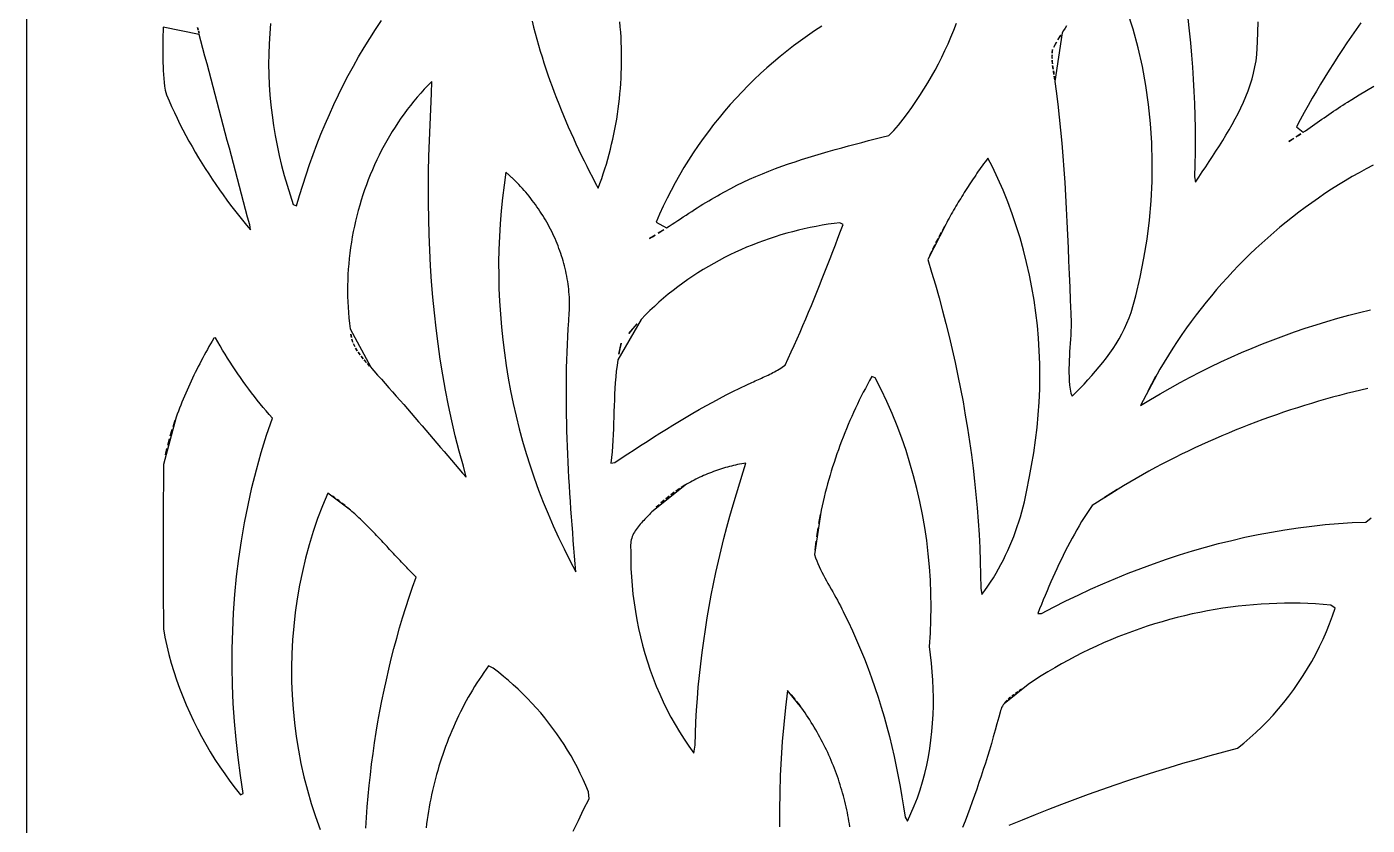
# Model space of a CAD drawing. Header units: metres. Extents: x -71 to 71, y -141 to 141.
# Drawn here: x -70.6 to -0.8, y -92.4 to -50.9 of the extents above; entities that cross this region are included whole.
import ezdxf

# ---------------------------------------------------------------- set-up
doc = ezdxf.new("R2010")
doc.units = ezdxf.units.M
doc.layers.add('HOLE', color=7, linetype='Continuous')
doc.layers.add('OUTER', color=7, linetype='Continuous')

msp = doc.modelspace()

# ---------------------------------------------------------------- linework, layer by layer
at = {"layer": 'HOLE'}
for points in [[(-16.457, -50.832), (-16.535, -50.952), (-16.611, -51.072), (-16.686, -51.193), (-17.066, -53.727), (-17.066, -53.727), (-16.997, -54.235), (-16.912, -54.911), (-16.835, -55.588), (-16.766, -56.266), (-16.703, -56.944), (-16.647, -57.623), (-16.596, -58.303), (-16.55, -58.983), (-16.508, -59.663), (-16.471, -60.344), (-16.437, -61.025), (-16.405, -61.707), (-16.376, -62.388), (-16.348, -63.07), (-16.32, -63.751), (-16.294, -64.433), (-16.267, -65.114), (-16.239, -65.795), (-16.222, -66.276), (-16.225, -66.492), (-16.232, -66.709), (-16.242, -66.925), (-16.254, -67.142), (-16.268, -67.359), (-16.282, -67.576), (-16.296, -67.793), (-16.308, -68.01), (-16.319, -68.227), (-16.327, -68.443), (-16.332, -68.66), (-16.332, -68.877), (-16.327, -69.093), (-16.315, -69.309), (-16.297, -69.525), (-16.271, -69.74), (-16.237, -69.955), (-16.17, -70.11), (-15.96, -69.902), (-15.752, -69.691), (-15.545, -69.477), (-15.341, -69.259), (-15.14, -69.038), (-14.943, -68.813), (-14.751, -68.584), (-14.563, -68.351), (-14.381, -68.114), (-14.205, -67.872), (-14.036, -67.625), (-13.875, -67.374), (-13.722, -67.117), (-13.577, -66.855), (-13.442, -66.587), (-13.317, -66.313), (-13.203, -66.034), (-13.1, -65.748), (-12.857, -64.881), (-12.623, -63.907), (-12.425, -62.924), (-12.264, -61.933), (-12.14, -60.937), (-12.053, -59.936), (-12.003, -58.932), (-11.991, -57.928), (-12.017, -56.924), (-12.082, -55.922), (-12.185, -54.925), (-12.328, -53.933), (-12.509, -52.948), (-12.731, -51.973), (-12.992, -51.008), (-13.293, -50.056)], [(-57.899, -50.707), (-57.946, -51.236), (-57.979, -51.767), (-57.997, -52.299), (-58.002, -52.831), (-57.993, -53.364), (-57.971, -53.896), (-57.936, -54.428), (-57.887, -54.959), (-57.825, -55.489), (-57.751, -56.016), (-57.664, -56.542), (-57.564, -57.065), (-57.453, -57.585), (-57.329, -58.102), (-57.193, -58.615), (-57.046, -59.124), (-56.887, -59.628), (-56.717, -60.127), (-56.549, -60.206), (-56.392, -59.665), (-56.227, -59.126), (-56.054, -58.59), (-55.873, -58.056), (-55.683, -57.526), (-55.485, -56.999), (-55.278, -56.475), (-55.063, -55.956), (-54.839, -55.44), (-54.607, -54.929), (-54.367, -54.422), (-54.117, -53.921), (-53.859, -53.424), (-53.592, -52.932), (-53.317, -52.446), (-53.032, -51.966), (-52.739, -51.491), (-52.437, -51.023), (-52.126, -50.561)], [(-44.287, -50.58), (-44.209, -50.895), (-44.127, -51.208), (-44.041, -51.521), (-43.953, -51.832), (-43.861, -52.143), (-43.766, -52.453), (-43.668, -52.762), (-43.566, -53.07), (-43.462, -53.377), (-43.355, -53.682), (-43.244, -53.987), (-43.132, -54.291), (-43.016, -54.594), (-42.897, -54.896), (-42.776, -55.196), (-42.653, -55.496), (-42.527, -55.794), (-42.398, -56.091), (-42.267, -56.387), (-42.134, -56.682), (-41.999, -56.976), (-41.861, -57.268), (-41.722, -57.56), (-41.58, -57.85), (-41.436, -58.139), (-41.291, -58.426), (-41.143, -58.712), (-40.994, -58.997), (-40.843, -59.281), (-40.751, -59.032), (-40.662, -58.782), (-40.577, -58.53), (-40.495, -58.277), (-40.417, -58.023), (-40.343, -57.767), (-40.273, -57.51), (-40.206, -57.253), (-40.143, -56.994), (-40.083, -56.734), (-40.027, -56.474), (-39.975, -56.212), (-39.926, -55.95), (-39.881, -55.687), (-39.84, -55.423), (-39.802, -55.159), (-39.768, -54.894), (-39.738, -54.629), (-39.711, -54.363), (-39.688, -54.096), (-39.668, -53.83), (-39.652, -53.563), (-39.64, -53.296), (-39.631, -53.028), (-39.626, -52.761), (-39.625, -52.493), (-39.627, -52.226), (-39.632, -51.958), (-39.642, -51.691), (-39.654, -51.424), (-39.671, -51.157), (-39.691, -50.89), (-39.714, -50.624)], [(-29.207, -50.853), (-29.58, -51.097), (-29.949, -51.349), (-30.313, -51.608), (-30.672, -51.875), (-31.026, -52.149), (-31.375, -52.431), (-31.719, -52.719), (-32.057, -53.014), (-32.389, -53.317), (-32.716, -53.626), (-33.037, -53.941), (-33.352, -54.264), (-33.661, -54.592), (-33.963, -54.927), (-34.259, -55.269), (-34.548, -55.616), (-34.831, -55.969), (-35.107, -56.328), (-35.376, -56.693), (-35.637, -57.063), (-35.892, -57.439), (-36.139, -57.821), (-36.378, -58.207), (-36.61, -58.599), (-36.834, -58.996), (-37.049, -59.397), (-37.257, -59.804), (-37.457, -60.215), (-37.648, -60.631), (-37.83, -61.051), (-37.286, -61.346), (-37.286, -61.346), (-37.141, -61.251), (-36.995, -61.156), (-36.849, -61.06), (-36.704, -60.964), (-36.558, -60.868), (-36.413, -60.773), (-36.267, -60.677), (-36.121, -60.582), (-35.975, -60.488), (-35.829, -60.394), (-35.682, -60.3), (-35.535, -60.208), (-35.387, -60.116), (-35.239, -60.025), (-35.09, -59.936), (-34.94, -59.847), (-34.79, -59.76), (-34.639, -59.675), (-34.487, -59.591), (-34.267, -59.469), (-33.944, -59.296), (-33.619, -59.129), (-33.291, -58.969), (-32.961, -58.816), (-32.629, -58.67), (-32.294, -58.529), (-31.958, -58.393), (-31.619, -58.263), (-31.279, -58.138), (-30.937, -58.017), (-30.594, -57.901), (-30.25, -57.788), (-29.904, -57.68), (-29.558, -57.574), (-29.21, -57.471), (-28.862, -57.371), (-28.513, -57.273), (-28.164, -57.178), (-27.814, -57.083), (-27.465, -56.99), (-27.115, -56.898), (-26.765, -56.807), (-26.416, -56.716), (-26.067, -56.625), (-25.718, -56.533), (-25.45, -56.285), (-25.207, -55.993), (-24.971, -55.695), (-24.741, -55.392), (-24.517, -55.084), (-24.299, -54.772), (-24.088, -54.454), (-23.882, -54.132), (-23.684, -53.806), (-23.491, -53.476), (-23.305, -53.141), (-23.126, -52.803), (-22.953, -52.461), (-22.787, -52.115), (-22.627, -51.766), (-22.474, -51.413), (-22.327, -51.058), (-22.188, -50.699)], [(-10.135, -50.457), (-10.064, -51.087), (-10.001, -51.718), (-9.945, -52.35), (-9.897, -52.982), (-9.856, -53.615), (-9.823, -54.248), (-9.797, -54.882), (-9.778, -55.517), (-9.767, -56.151), (-9.762, -56.786), (-9.766, -57.421), (-9.776, -58.056), (-9.794, -58.691), (-9.739, -58.966), (-9.566, -58.699), (-9.391, -58.432), (-9.213, -58.164), (-9.035, -57.894), (-8.856, -57.624), (-8.678, -57.351), (-8.501, -57.078), (-8.327, -56.802), (-8.156, -56.524), (-7.988, -56.244), (-7.826, -55.962), (-7.669, -55.677), (-7.518, -55.39), (-7.375, -55.1), (-7.24, -54.806), (-7.114, -54.509), (-6.997, -54.209), (-6.892, -53.906), (-6.797, -53.598), (-6.715, -53.287), (-6.646, -52.972), (-6.591, -52.652), (-6.551, -52.328), (-6.526, -51.999), (-6.517, -51.665), (-6.497, -51.163), (-6.476, -50.62)], [(-1.128, -50.674), (-1.374, -51.02), (-1.617, -51.368), (-1.857, -51.719), (-2.094, -52.071), (-2.328, -52.427), (-2.558, -52.784), (-2.786, -53.143), (-3.01, -53.505), (-3.23, -53.869), (-3.448, -54.235), (-3.662, -54.602), (-3.873, -54.972), (-4.081, -55.344), (-4.285, -55.718), (-4.485, -56.093), (-4.135, -56.371), (-4.135, -56.371), (-4.014, -56.288), (-3.892, -56.204), (-3.771, -56.12), (-3.65, -56.036), (-3.529, -55.952), (-3.408, -55.867), (-3.288, -55.782), (-3.167, -55.697), (-3.046, -55.613), (-2.925, -55.529), (-2.804, -55.445), (-2.683, -55.361), (-2.561, -55.279), (-2.439, -55.196), (-2.316, -55.115), (-2.193, -55.035), (-2.069, -54.955), (-1.945, -54.877), (-1.82, -54.8), (-1.595, -54.658), (-1.218, -54.424), (-0.838, -54.198), (-0.454, -53.979)], [(-0.496, -58.077), (-0.863, -58.273), (-1.227, -58.474), (-1.588, -58.681), (-1.946, -58.893), (-2.301, -59.111), (-2.653, -59.335), (-3.001, -59.564), (-3.346, -59.798), (-3.688, -60.038), (-4.027, -60.283), (-4.362, -60.533), (-4.693, -60.789), (-5.021, -61.05), (-5.345, -61.315), (-5.665, -61.586), (-5.982, -61.862), (-6.294, -62.142), (-6.602, -62.428), (-6.907, -62.718), (-7.207, -63.013), (-7.503, -63.313), (-7.794, -63.617), (-8.081, -63.926), (-8.364, -64.239), (-8.642, -64.557), (-8.915, -64.88), (-9.184, -65.206), (-9.448, -65.537), (-9.707, -65.872), (-9.961, -66.212), (-10.21, -66.555), (-10.454, -66.903), (-10.693, -67.255), (-10.926, -67.61), (-11.155, -67.97), (-11.378, -68.334), (-11.595, -68.701), (-12.598, -70.593), (-12.598, -70.593), (-12.09, -70.283), (-11.577, -69.98), (-11.06, -69.685), (-10.54, -69.398), (-10.016, -69.119), (-9.488, -68.847), (-8.956, -68.583), (-8.421, -68.327), (-7.883, -68.079), (-7.341, -67.839), (-6.796, -67.607), (-6.248, -67.384), (-5.697, -67.168), (-5.144, -66.961), (-4.587, -66.762), (-4.028, -66.572), (-3.466, -66.391), (-2.902, -66.218), (-2.335, -66.053), (-1.766, -65.898), (-1.196, -65.751), (-0.623, -65.614)], [(-0.762, -69.699), (-1.133, -69.786), (-1.503, -69.876), (-1.873, -69.969), (-2.241, -70.065), (-2.61, -70.164), (-2.977, -70.266), (-3.343, -70.372), (-3.709, -70.48), (-4.074, -70.592), (-4.438, -70.706), (-4.801, -70.824), (-5.163, -70.945), (-5.524, -71.069), (-5.884, -71.196), (-6.243, -71.326), (-6.601, -71.459), (-6.958, -71.596), (-7.314, -71.735), (-7.669, -71.878), (-8.023, -72.023), (-8.375, -72.172), (-8.726, -72.323), (-9.076, -72.478), (-9.425, -72.636), (-9.772, -72.797), (-10.118, -72.961), (-10.463, -73.128), (-10.806, -73.298), (-11.148, -73.472), (-11.488, -73.648), (-11.827, -73.827), (-12.165, -74.01), (-12.501, -74.195), (-12.835, -74.384), (-13.168, -74.576), (-13.499, -74.77), (-15.129, -75.789), (-15.129, -75.789), (-15.27, -75.997), (-15.407, -76.207), (-15.542, -76.419), (-15.673, -76.633), (-15.802, -76.849), (-15.928, -77.066), (-16.051, -77.285), (-16.172, -77.505), (-16.291, -77.727), (-16.407, -77.95), (-16.521, -78.175), (-16.634, -78.401), (-16.744, -78.628), (-16.852, -78.856), (-16.959, -79.085), (-17.064, -79.315), (-17.168, -79.545), (-17.27, -79.777), (-17.371, -80.009), (-17.471, -80.241), (-17.57, -80.474), (-17.668, -80.707), (-17.765, -80.941), (-17.861, -81.175), (-17.956, -81.409), (-17.763, -81.415), (-17.132, -81.086), (-16.496, -80.766), (-15.856, -80.457), (-15.211, -80.158), (-14.561, -79.869), (-13.908, -79.591), (-13.25, -79.324), (-12.588, -79.068), (-11.923, -78.824), (-11.254, -78.591), (-10.581, -78.37), (-9.905, -78.162), (-9.225, -77.965), (-8.543, -77.781), (-7.858, -77.61), (-7.17, -77.453), (-6.479, -77.308), (-5.786, -77.177), (-5.091, -77.059), (-4.394, -76.956), (-3.694, -76.867), (-2.993, -76.792), (-2.29, -76.732), (-1.585, -76.687), (-0.879, -76.656), (-0.589, -76.431)], [(-52.942, -92.592), (-52.908, -92.035), (-52.866, -91.478), (-52.819, -90.921), (-52.765, -90.366), (-52.705, -89.811), (-52.639, -89.256), (-52.566, -88.703), (-52.486, -88.151), (-52.401, -87.6), (-52.308, -87.05), (-52.21, -86.501), (-52.104, -85.954), (-51.993, -85.408), (-51.874, -84.864), (-51.749, -84.321), (-51.618, -83.78), (-51.48, -83.241), (-51.335, -82.704), (-51.184, -82.169), (-51.026, -81.635), (-50.861, -81.104), (-50.689, -80.575), (-50.511, -80.049), (-50.326, -79.524), (-50.397, -79.454), (-50.467, -79.384), (-50.537, -79.314), (-50.607, -79.243), (-50.676, -79.172), (-50.746, -79.1), (-50.815, -79.029), (-50.884, -78.957), (-50.953, -78.884), (-51.021, -78.812), (-51.09, -78.739), (-51.158, -78.667), (-51.226, -78.594), (-51.294, -78.521), (-51.362, -78.448), (-51.43, -78.374), (-51.498, -78.301), (-51.566, -78.228), (-51.634, -78.154), (-51.702, -78.081), (-51.77, -78.008), (-51.838, -77.934), (-51.906, -77.861), (-51.974, -77.788), (-52.042, -77.715), (-52.11, -77.642), (-52.178, -77.569), (-52.247, -77.496), (-52.315, -77.424), (-52.384, -77.351), (-52.453, -77.279), (-52.522, -77.207), (-52.591, -77.136), (-52.66, -77.064), (-52.73, -76.993), (-52.8, -76.922), (-52.87, -76.852), (-52.941, -76.782), (-53.011, -76.712), (-53.083, -76.643), (-53.154, -76.574), (-53.226, -76.505), (-53.298, -76.437), (-53.37, -76.369), (-53.443, -76.302), (-53.516, -76.236), (-53.59, -76.17), (-53.664, -76.104), (-53.739, -76.039), (-54.923, -75.147), (-54.923, -75.147), (-55.197, -75.809), (-55.45, -76.48), (-55.681, -77.158), (-55.891, -77.845), (-56.079, -78.537), (-56.246, -79.236), (-56.391, -79.94), (-56.515, -80.648), (-56.617, -81.36), (-56.698, -82.075), (-56.757, -82.793), (-56.795, -83.511), (-56.811, -84.231), (-56.806, -84.95), (-56.778, -85.669), (-56.73, -86.386), (-56.659, -87.102), (-56.567, -87.814), (-56.453, -88.522), (-56.318, -89.226), (-56.161, -89.925), (-55.982, -90.618), (-55.782, -91.304), (-55.559, -91.983), (-55.315, -92.654)], [(-19.437, -92.442), (-18.755, -92.155), (-18.071, -91.874), (-17.385, -91.6), (-16.696, -91.333), (-16.005, -91.073), (-15.311, -90.819), (-14.616, -90.571), (-13.918, -90.33), (-13.219, -90.094), (-12.518, -89.865), (-11.814, -89.642), (-11.109, -89.425), (-10.403, -89.214), (-9.695, -89.008), (-8.985, -88.808), (-8.274, -88.614), (-7.562, -88.425), (-7.232, -88.165), (-6.909, -87.893), (-6.594, -87.611), (-6.286, -87.319), (-5.987, -87.016), (-5.696, -86.704), (-5.414, -86.383), (-5.14, -86.052), (-4.875, -85.714), (-4.619, -85.367), (-4.372, -85.013), (-4.135, -84.651), (-3.908, -84.283), (-3.69, -83.908), (-3.483, -83.527), (-3.286, -83.141), (-3.1, -82.749), (-2.924, -82.353), (-2.76, -81.952), (-2.607, -81.547), (-2.465, -81.139), (-2.689, -80.976), (-3.091, -80.942), (-3.494, -80.915), (-3.897, -80.896), (-4.3, -80.884), (-4.704, -80.879), (-5.107, -80.881), (-5.511, -80.89), (-5.914, -80.906), (-6.317, -80.929), (-6.719, -80.959), (-7.121, -80.996), (-7.522, -81.039), (-7.923, -81.09), (-8.323, -81.147), (-8.722, -81.211), (-9.12, -81.282), (-9.517, -81.359), (-9.913, -81.443), (-10.307, -81.533), (-10.7, -81.63), (-11.092, -81.734), (-11.482, -81.844), (-11.87, -81.96), (-12.257, -82.083), (-12.641, -82.212), (-13.024, -82.347), (-13.405, -82.489), (-13.783, -82.637), (-14.159, -82.791), (-14.533, -82.952), (-14.905, -83.118), (-15.273, -83.291), (-15.639, -83.469), (-16.003, -83.654), (-16.363, -83.845), (-16.721, -84.041), (-17.075, -84.244), (-17.427, -84.452), (-17.775, -84.666), (-18.119, -84.886), (-18.461, -85.112), (-19.712, -86.113), (-19.712, -86.113), (-19.757, -86.178), (-19.799, -86.246), (-19.836, -86.317), (-19.869, -86.392), (-19.897, -86.47), (-19.919, -86.553), (-19.986, -86.811), (-20.08, -87.154), (-20.176, -87.498), (-20.273, -87.841), (-20.373, -88.183), (-20.475, -88.524), (-20.579, -88.865), (-20.685, -89.205), (-20.793, -89.544), (-20.904, -89.882), (-21.016, -90.22), (-21.131, -90.557), (-21.248, -90.893), (-21.367, -91.228), (-21.489, -91.562), (-21.613, -91.896), (-21.739, -92.228), (-21.867, -92.56)], [(-42.143, -92.754), (-41.877, -92.186), (-41.6, -91.623), (-41.312, -91.065), (-41.353, -90.694), (-41.486, -90.372), (-41.626, -90.055), (-41.774, -89.741), (-41.928, -89.432), (-42.09, -89.128), (-42.258, -88.827), (-42.434, -88.531), (-42.616, -88.24), (-42.804, -87.954), (-42.999, -87.672), (-43.2, -87.395), (-43.406, -87.123), (-43.619, -86.855), (-43.838, -86.593), (-44.062, -86.336), (-44.292, -86.085), (-44.527, -85.838), (-44.767, -85.597), (-45.013, -85.361), (-45.263, -85.131), (-45.518, -84.907), (-45.778, -84.688), (-46.042, -84.475), (-46.311, -84.268), (-46.555, -84.141), (-46.681, -84.317), (-46.804, -84.493), (-46.926, -84.672), (-47.045, -84.852), (-47.162, -85.034), (-47.277, -85.218), (-47.389, -85.403), (-47.499, -85.589), (-47.606, -85.777), (-47.712, -85.966), (-47.815, -86.157), (-47.915, -86.349), (-48.013, -86.542), (-48.109, -86.737), (-48.203, -86.933), (-48.294, -87.13), (-48.383, -87.329), (-48.469, -87.528), (-48.553, -87.729), (-48.634, -87.93), (-48.714, -88.133), (-48.79, -88.337), (-48.864, -88.542), (-48.936, -88.748), (-49.006, -88.955), (-49.073, -89.162), (-49.137, -89.371), (-49.199, -89.58), (-49.259, -89.79), (-49.316, -90.001), (-49.37, -90.213), (-49.422, -90.425), (-49.472, -90.638), (-49.519, -90.851), (-49.563, -91.066), (-49.605, -91.28), (-49.645, -91.496), (-49.682, -91.712), (-49.716, -91.928), (-49.748, -92.145), (-49.777, -92.362), (-49.804, -92.579)], [(-27.737, -92.52), (-27.76, -92.371), (-27.785, -92.222), (-27.811, -92.074), (-27.839, -91.926), (-27.869, -91.779), (-27.9, -91.631), (-27.932, -91.485), (-27.966, -91.338), (-28.001, -91.192), (-28.038, -91.047), (-28.077, -90.902), (-28.117, -90.757), (-28.159, -90.613), (-28.202, -90.469), (-28.246, -90.326), (-28.292, -90.183), (-28.339, -90.041), (-28.388, -89.9), (-28.439, -89.759), (-28.491, -89.619), (-28.544, -89.479), (-28.599, -89.34), (-28.655, -89.201), (-28.713, -89.063), (-28.772, -88.926), (-28.832, -88.79), (-28.894, -88.654), (-28.958, -88.519), (-29.022, -88.385), (-29.089, -88.251), (-29.156, -88.118), (-29.225, -87.986), (-29.296, -87.855), (-29.367, -87.725), (-29.441, -87.595), (-29.515, -87.466), (-29.591, -87.338), (-29.668, -87.211), (-29.747, -87.085), (-29.827, -86.96), (-29.908, -86.836), (-29.991, -86.713), (-30.075, -86.59), (-30.161, -86.469), (-30.247, -86.348), (-30.989, -85.423), (-30.989, -85.423), (-31.093, -86.305), (-31.183, -87.19), (-31.257, -88.077), (-31.316, -88.966), (-31.361, -89.856), (-31.39, -90.746), (-31.405, -91.638), (-31.404, -92.529)]]:
    msp.add_lwpolyline(points, dxfattribs=at)
for points in [[(-63.497, -50.896), (-63.502, -51.103), (-63.507, -51.309), (-63.511, -51.515), (-63.515, -51.722), (-63.517, -51.928), (-63.518, -52.134), (-63.517, -52.34), (-63.515, -52.545), (-63.51, -52.751), (-63.502, -52.956), (-63.492, -53.161), (-63.479, -53.365), (-63.463, -53.57), (-63.443, -53.773), (-63.419, -53.977), (-63.392, -54.179), (-63.321, -54.424), (-63.188, -54.731), (-63.052, -55.037), (-62.911, -55.34), (-62.767, -55.641), (-62.619, -55.941), (-62.467, -56.238), (-62.311, -56.533), (-62.152, -56.826), (-61.989, -57.117), (-61.823, -57.406), (-61.653, -57.693), (-61.48, -57.977), (-61.304, -58.259), (-61.124, -58.539), (-60.941, -58.816), (-60.755, -59.092), (-60.566, -59.364), (-60.373, -59.635), (-60.178, -59.903), (-59.98, -60.168), (-59.779, -60.431), (-59.575, -60.691), (-59.368, -60.949), (-59.158, -61.204), (-58.946, -61.457), (-58.989, -61.188), (-59.095, -60.789), (-59.201, -60.39), (-59.306, -59.991), (-59.412, -59.592), (-59.518, -59.193), (-59.624, -58.794), (-59.73, -58.395), (-59.836, -57.995), (-59.942, -57.596), (-60.047, -57.197), (-60.153, -56.798), (-60.259, -56.399), (-60.365, -56), (-60.47, -55.601), (-60.576, -55.201), (-60.682, -54.802), (-60.787, -54.403), (-60.893, -54.004), (-60.999, -53.605), (-61.104, -53.206), (-61.21, -52.807), (-61.316, -52.408), (-61.421, -52.009), (-61.527, -51.61), (-61.613, -51.278), (-63.497, -50.896)], [(-61.669, -51.037), (-61.688, -50.98), (-61.707, -50.924), (-61.669, -51.037)], [(-61.625, -51.216), (-61.638, -51.155), (-61.653, -51.096), (-61.625, -51.216)], [(-16.761, -51.315), (-16.834, -51.438), (-16.906, -51.562), (-16.761, -51.315)], [(-17.213, -52.339), (-17.215, -52.431), (-17.213, -52.524), (-17.213, -52.339)], [(-17.183, -52.063), (-17.198, -52.155), (-17.207, -52.247), (-17.183, -52.063)], [(-16.977, -51.686), (-17.047, -51.811), (-17.116, -51.936), (-16.977, -51.686)], [(-17.209, -52.616), (-17.202, -52.708), (-17.192, -52.801), (-17.209, -52.616)], [(-17.181, -52.893), (-17.169, -52.986), (-17.156, -53.079), (-17.181, -52.893)], [(-52.689, -68.604), (-52.634, -68.667), (-52.523, -68.792), (-52.327, -69.01), (-52.131, -69.229), (-51.936, -69.448), (-51.742, -69.667), (-51.547, -69.887), (-51.354, -70.107), (-51.16, -70.328), (-50.967, -70.548), (-50.774, -70.77), (-50.582, -70.991), (-50.39, -71.213), (-50.198, -71.435), (-50.006, -71.657), (-49.815, -71.88), (-49.624, -72.102), (-49.433, -72.325), (-49.241, -72.548), (-49.05, -72.77), (-48.86, -72.993), (-48.669, -73.216), (-48.478, -73.439), (-48.287, -73.662), (-48.096, -73.885), (-47.904, -74.108), (-47.713, -74.33), (-47.861, -73.75), (-48.08, -72.964), (-48.282, -72.175), (-48.469, -71.383), (-48.64, -70.588), (-48.797, -69.79), (-48.939, -68.989), (-49.068, -68.185), (-49.183, -67.379), (-49.284, -66.571), (-49.373, -65.761), (-49.45, -64.95), (-49.515, -64.137), (-49.568, -63.323), (-49.61, -62.508), (-49.642, -61.692), (-49.663, -60.875), (-49.675, -60.058), (-49.677, -59.241), (-49.67, -58.424), (-49.654, -57.608), (-49.631, -56.791), (-49.599, -55.976), (-49.561, -55.161), (-49.515, -54.348), (-49.513, -53.737), (-49.707, -53.933), (-49.897, -54.134), (-50.083, -54.339), (-50.265, -54.547), (-50.443, -54.759), (-50.617, -54.975), (-50.786, -55.194), (-50.952, -55.416), (-51.113, -55.642), (-51.27, -55.872), (-51.422, -56.104), (-51.571, -56.339), (-51.715, -56.578), (-51.854, -56.819), (-51.99, -57.063), (-52.121, -57.31), (-52.247, -57.559), (-52.369, -57.811), (-52.487, -58.065), (-52.6, -58.321), (-52.708, -58.58), (-52.812, -58.84), (-52.911, -59.103), (-53.006, -59.368), (-53.096, -59.634), (-53.181, -59.902), (-53.262, -60.172), (-53.338, -60.443), (-53.409, -60.716), (-53.475, -60.99), (-53.537, -61.265), (-53.594, -61.541), (-53.646, -61.818), (-53.693, -62.097), (-53.735, -62.376), (-53.772, -62.656), (-53.804, -62.936), (-53.831, -63.217), (-53.853, -63.499), (-53.87, -63.781), (-53.882, -64.063), (-53.889, -64.345), (-53.891, -64.627), (-53.888, -64.91), (-53.879, -65.192), (-53.865, -65.474), (-53.846, -65.756), (-53.822, -66.037), (-53.792, -66.318), (-53.758, -66.598), (-52.689, -68.604)], [(-17.141, -53.171), (-17.127, -53.264), (-17.113, -53.357), (-17.141, -53.171)], [(-17.099, -53.449), (-17.087, -53.542), (-17.075, -53.634), (-17.099, -53.449)], [(-4.503, -56.615), (-4.38, -56.534), (-4.258, -56.453), (-4.503, -56.615)], [(-4.877, -56.85), (-4.752, -56.773), (-4.627, -56.694), (-4.877, -56.85)], [(-23.684, -62.989), (-23.481, -63.652), (-23.285, -64.318), (-23.096, -64.986), (-22.914, -65.656), (-22.739, -66.329), (-22.572, -67.003), (-22.412, -67.68), (-22.259, -68.359), (-22.114, -69.039), (-21.977, -69.721), (-21.848, -70.405), (-21.727, -71.09), (-21.614, -71.777), (-21.509, -72.465), (-21.412, -73.154), (-21.324, -73.845), (-21.244, -74.536), (-21.173, -75.229), (-21.111, -75.923), (-21.058, -76.617), (-21.013, -77.312), (-20.978, -78.008), (-20.952, -78.704), (-20.935, -79.401), (-20.928, -80.099), (-20.864, -80.432), (-20.707, -80.218), (-20.555, -79.999), (-20.409, -79.778), (-20.267, -79.553), (-20.13, -79.325), (-19.998, -79.094), (-19.87, -78.86), (-19.748, -78.623), (-19.63, -78.384), (-19.518, -78.142), (-19.41, -77.897), (-19.306, -77.65), (-19.208, -77.401), (-19.114, -77.15), (-19.025, -76.897), (-18.941, -76.643), (-18.862, -76.386), (-18.787, -76.128), (-18.717, -75.868), (-18.651, -75.607), (-18.59, -75.345), (-18.534, -75.082), (-18.482, -74.818), (-18.436, -74.552), (-18.393, -74.286), (-18.281, -73.712), (-18.166, -73.057), (-18.068, -72.399), (-17.989, -71.739), (-17.927, -71.077), (-17.882, -70.413), (-17.854, -69.748), (-17.845, -69.082), (-17.852, -68.417), (-17.877, -67.752), (-17.919, -67.088), (-17.978, -66.426), (-18.055, -65.765), (-18.149, -65.107), (-18.26, -64.452), (-18.388, -63.801), (-18.534, -63.153), (-18.696, -62.51), (-18.875, -61.872), (-19.072, -61.239), (-19.285, -60.613), (-19.516, -59.993), (-19.763, -59.38), (-20.027, -58.774), (-20.308, -58.177), (-20.559, -57.724), (-20.631, -57.82), (-20.702, -57.916), (-20.773, -58.013), (-20.844, -58.11), (-20.913, -58.207), (-20.983, -58.305), (-21.052, -58.403), (-21.12, -58.501), (-21.188, -58.6), (-21.255, -58.699), (-21.322, -58.799), (-21.389, -58.898), (-21.455, -58.998), (-21.521, -59.099), (-21.586, -59.199), (-21.651, -59.3), (-21.715, -59.402), (-21.779, -59.503), (-21.843, -59.605), (-21.906, -59.707), (-21.969, -59.81), (-22.031, -59.913), (-22.093, -60.016), (-22.154, -60.119), (-22.216, -60.223), (-22.276, -60.326), (-22.337, -60.43), (-22.397, -60.535), (-22.456, -60.639), (-22.516, -60.744), (-22.574, -60.849), (-22.633, -60.954), (-22.691, -61.06), (-22.749, -61.165), (-23.684, -62.989)], [(-45.65, -58.453), (-45.746, -59.12), (-45.827, -59.789), (-45.895, -60.459), (-45.948, -61.131), (-45.988, -61.803), (-46.014, -62.476), (-46.026, -63.149), (-46.024, -63.822), (-46.009, -64.495), (-45.98, -65.168), (-45.938, -65.839), (-45.882, -66.51), (-45.812, -67.179), (-45.729, -67.847), (-45.633, -68.512), (-45.524, -69.175), (-45.401, -69.836), (-45.265, -70.493), (-45.116, -71.148), (-44.953, -71.799), (-44.778, -72.447), (-44.59, -73.09), (-44.388, -73.729), (-44.174, -74.364), (-43.947, -74.994), (-43.707, -75.618), (-43.454, -76.237), (-43.188, -76.85), (-42.91, -77.458), (-42.619, -78.059), (-42.316, -78.653), (-42, -79.241), (-42.035, -78.834), (-42.07, -78.427), (-42.104, -78.02), (-42.138, -77.613), (-42.17, -77.206), (-42.201, -76.799), (-42.232, -76.391), (-42.261, -75.984), (-42.289, -75.576), (-42.316, -75.168), (-42.341, -74.76), (-42.365, -74.353), (-42.387, -73.945), (-42.408, -73.537), (-42.426, -73.129), (-42.443, -72.721), (-42.458, -72.313), (-42.471, -71.905), (-42.481, -71.496), (-42.49, -71.088), (-42.496, -70.68), (-42.499, -70.272), (-42.5, -69.864), (-42.499, -69.456), (-42.494, -69.048), (-42.487, -68.639), (-42.477, -68.231), (-42.464, -67.823), (-42.448, -67.415), (-42.428, -67.007), (-42.406, -66.6), (-42.379, -66.192), (-42.366, -66.053), (-42.354, -65.915), (-42.346, -65.777), (-42.339, -65.639), (-42.336, -65.501), (-42.334, -65.363), (-42.336, -65.225), (-42.339, -65.088), (-42.345, -64.95), (-42.354, -64.813), (-42.365, -64.676), (-42.378, -64.54), (-42.393, -64.403), (-42.411, -64.268), (-42.431, -64.132), (-42.453, -63.997), (-42.478, -63.862), (-42.504, -63.728), (-42.533, -63.594), (-42.564, -63.461), (-42.597, -63.328), (-42.632, -63.196), (-42.669, -63.064), (-42.708, -62.933), (-42.749, -62.802), (-42.792, -62.672), (-42.837, -62.543), (-42.884, -62.414), (-42.933, -62.286), (-42.984, -62.159), (-43.037, -62.033), (-43.091, -61.907), (-43.147, -61.783), (-43.205, -61.659), (-43.265, -61.536), (-43.327, -61.413), (-43.39, -61.292), (-43.455, -61.172), (-43.521, -61.052), (-43.59, -60.934), (-43.659, -60.817), (-43.731, -60.7), (-43.804, -60.585), (-43.878, -60.471), (-43.954, -60.358), (-44.032, -60.246), (-44.11, -60.135), (-44.191, -60.025), (-44.273, -59.917), (-44.356, -59.81), (-44.44, -59.704), (-44.526, -59.599), (-44.613, -59.496), (-44.701, -59.394), (-44.791, -59.294), (-44.882, -59.194), (-44.974, -59.097), (-45.067, -59), (-45.162, -58.905), (-45.257, -58.812), (-45.65, -58.453)], [(-45.354, -58.72), (-45.452, -58.63), (-45.551, -58.541), (-45.354, -58.72)], [(-39.82, -68.22), (-39.863, -68.514), (-39.899, -68.81), (-39.928, -69.107), (-39.953, -69.404), (-39.972, -69.703), (-39.988, -70.002), (-40, -70.302), (-40.011, -70.603), (-40.02, -70.903), (-40.029, -71.204), (-40.038, -71.505), (-40.049, -71.806), (-40.061, -72.106), (-40.076, -72.406), (-40.095, -72.705), (-40.118, -73.004), (-40.146, -73.302), (-40.181, -73.599), (-39.972, -73.551), (-39.639, -73.332), (-39.305, -73.113), (-38.971, -72.894), (-38.636, -72.677), (-38.301, -72.46), (-37.965, -72.245), (-37.627, -72.031), (-37.289, -71.82), (-36.95, -71.61), (-36.609, -71.403), (-36.267, -71.199), (-35.923, -70.997), (-35.578, -70.799), (-35.231, -70.604), (-34.882, -70.412), (-34.532, -70.225), (-34.179, -70.042), (-33.824, -69.863), (-33.467, -69.689), (-33.107, -69.52), (-32.839, -69.397), (-32.755, -69.356), (-32.671, -69.316), (-32.587, -69.277), (-32.503, -69.238), (-32.418, -69.199), (-32.333, -69.161), (-32.248, -69.123), (-32.163, -69.084), (-32.078, -69.045), (-31.994, -69.005), (-31.91, -68.965), (-31.826, -68.924), (-31.743, -68.881), (-31.661, -68.838), (-31.58, -68.793), (-31.499, -68.747), (-31.419, -68.698), (-31.341, -68.648), (-31.264, -68.596), (-31.188, -68.542), (-31.113, -68.485), (-30.953, -68.144), (-30.795, -67.803), (-30.639, -67.461), (-30.485, -67.117), (-30.333, -66.773), (-30.183, -66.427), (-30.034, -66.081), (-29.887, -65.734), (-29.742, -65.386), (-29.598, -65.038), (-29.456, -64.688), (-29.315, -64.338), (-29.175, -63.988), (-29.036, -63.637), (-28.899, -63.286), (-28.762, -62.934), (-28.627, -62.582), (-28.492, -62.23), (-28.358, -61.877), (-28.225, -61.524), (-28.092, -61.172), (-28.255, -61.077), (-28.565, -61.117), (-28.875, -61.162), (-29.185, -61.212), (-29.494, -61.268), (-29.802, -61.329), (-30.11, -61.396), (-30.416, -61.468), (-30.722, -61.546), (-31.027, -61.629), (-31.33, -61.717), (-31.632, -61.81), (-31.933, -61.909), (-32.231, -62.014), (-32.529, -62.123), (-32.824, -62.239), (-33.117, -62.359), (-33.408, -62.485), (-33.697, -62.616), (-33.984, -62.752), (-34.268, -62.894), (-34.55, -63.041), (-34.828, -63.193), (-35.104, -63.351), (-35.377, -63.514), (-35.647, -63.682), (-35.914, -63.856), (-36.177, -64.035), (-36.437, -64.219), (-36.693, -64.408), (-36.946, -64.603), (-37.195, -64.803), (-37.439, -65.008), (-37.68, -65.218), (-37.916, -65.434), (-38.149, -65.654), (-38.376, -65.88), (-38.599, -66.112), (-39.82, -68.22)], [(-22.807, -61.271), (-22.864, -61.377), (-22.921, -61.483), (-22.807, -61.271)], [(-38.169, -61.905), (-38.021, -61.814), (-37.873, -61.722), (-38.169, -61.905)], [(-37.726, -61.629), (-37.579, -61.536), (-37.433, -61.441), (-37.726, -61.629)], [(-23.145, -61.91), (-23.2, -62.017), (-23.255, -62.125), (-23.145, -61.91)], [(-22.977, -61.59), (-23.033, -61.696), (-23.089, -61.803), (-22.977, -61.59)], [(-23.472, -62.555), (-23.525, -62.664), (-23.579, -62.772), (-23.472, -62.555)], [(-23.31, -62.232), (-23.364, -62.34), (-23.418, -62.448), (-23.31, -62.232)], [(-53.717, -66.877), (-53.706, -66.965), (-53.691, -67.051), (-53.717, -66.877)], [(-38.818, -66.348), (-39.031, -66.59), (-39.24, -66.837), (-38.818, -66.348)], [(-63.471, -73.658), (-63.476, -74.065), (-63.481, -74.473), (-63.485, -74.88), (-63.489, -75.287), (-63.493, -75.695), (-63.495, -76.102), (-63.498, -76.51), (-63.499, -76.917), (-63.501, -77.325), (-63.501, -77.732), (-63.501, -78.14), (-63.501, -78.547), (-63.5, -78.955), (-63.498, -79.362), (-63.496, -79.769), (-63.494, -80.177), (-63.491, -80.584), (-63.487, -80.992), (-63.483, -81.399), (-63.478, -81.806), (-63.472, -82.214), (-63.41, -82.652), (-63.311, -83.104), (-63.199, -83.552), (-63.076, -83.997), (-62.942, -84.439), (-62.797, -84.877), (-62.642, -85.311), (-62.475, -85.742), (-62.299, -86.167), (-62.113, -86.589), (-61.917, -87.005), (-61.711, -87.416), (-61.496, -87.823), (-61.272, -88.224), (-61.039, -88.619), (-60.797, -89.009), (-60.547, -89.392), (-60.289, -89.769), (-60.023, -90.14), (-59.749, -90.504), (-59.467, -90.862), (-59.328, -90.786), (-59.472, -89.854), (-59.596, -88.918), (-59.699, -87.979), (-59.782, -87.038), (-59.843, -86.095), (-59.883, -85.151), (-59.902, -84.207), (-59.899, -83.262), (-59.875, -82.318), (-59.828, -81.375), (-59.759, -80.434), (-59.668, -79.495), (-59.554, -78.559), (-59.418, -77.627), (-59.258, -76.698), (-59.075, -75.774), (-58.869, -74.855), (-58.64, -73.942), (-58.386, -73.035), (-58.109, -72.135), (-57.807, -71.243), (-57.968, -71.06), (-58.127, -70.875), (-58.283, -70.689), (-58.438, -70.501), (-58.591, -70.311), (-58.742, -70.12), (-58.891, -69.928), (-59.039, -69.733), (-59.184, -69.538), (-59.327, -69.34), (-59.468, -69.141), (-59.607, -68.941), (-59.744, -68.739), (-59.879, -68.535), (-60.012, -68.33), (-60.143, -68.123), (-60.271, -67.915), (-60.398, -67.705), (-60.522, -67.494), (-60.644, -67.281), (-60.765, -67.067), (-60.86, -67.092), (-60.945, -67.237), (-61.028, -67.382), (-61.111, -67.528), (-61.193, -67.675), (-61.274, -67.822), (-61.355, -67.97), (-61.435, -68.119), (-61.514, -68.268), (-61.592, -68.417), (-61.67, -68.567), (-61.746, -68.718), (-61.821, -68.869), (-61.896, -69.021), (-61.969, -69.173), (-62.042, -69.326), (-62.113, -69.479), (-62.183, -69.633), (-62.252, -69.788), (-62.32, -69.943), (-62.386, -70.099), (-62.452, -70.255), (-62.516, -70.411), (-62.578, -70.569), (-62.64, -70.726), (-62.7, -70.885), (-62.758, -71.044), (-62.815, -71.203), (-63.471, -73.658)], [(-53.671, -67.135), (-53.647, -67.218), (-53.62, -67.298), (-53.671, -67.135)], [(-53.589, -67.377), (-53.555, -67.454), (-53.518, -67.529), (-53.589, -67.377)], [(-53.478, -67.604), (-53.435, -67.676), (-53.39, -67.748), (-53.478, -67.604)], [(-39.642, -67.346), (-39.71, -67.636), (-39.77, -67.927), (-39.642, -67.346)], [(-53.343, -67.818), (-53.293, -67.888), (-53.242, -67.956), (-53.343, -67.818)], [(-53.19, -68.024), (-53.136, -68.09), (-53.082, -68.156), (-53.19, -68.024)], [(-53.026, -68.221), (-52.97, -68.286), (-52.914, -68.35), (-53.026, -68.221)], [(-52.857, -68.414), (-52.801, -68.478), (-52.745, -68.541), (-52.857, -68.414)], [(-29.577, -78.354), (-29.522, -78.512), (-29.463, -78.668), (-29.4, -78.821), (-29.333, -78.973), (-29.263, -79.124), (-29.19, -79.272), (-29.115, -79.42), (-29.038, -79.567), (-28.958, -79.712), (-28.878, -79.857), (-28.796, -80.002), (-28.714, -80.147), (-28.632, -80.291), (-28.55, -80.436), (-28.469, -80.58), (-28.388, -80.726), (-28.309, -80.872), (-28.232, -81.019), (-28.157, -81.167), (-28.084, -81.317), (-28.014, -81.468), (-27.835, -81.835), (-27.607, -82.315), (-27.389, -82.798), (-27.18, -83.286), (-26.98, -83.777), (-26.789, -84.272), (-26.606, -84.77), (-26.432, -85.272), (-26.267, -85.777), (-26.109, -86.284), (-25.959, -86.795), (-25.817, -87.308), (-25.683, -87.823), (-25.556, -88.34), (-25.437, -88.86), (-25.324, -89.381), (-25.218, -89.904), (-25.119, -90.428), (-25.027, -90.954), (-24.941, -91.481), (-24.861, -92.009), (-24.745, -92.229), (-24.557, -91.828), (-24.384, -91.422), (-24.226, -91.009), (-24.083, -90.592), (-23.955, -90.17), (-23.84, -89.743), (-23.74, -89.313), (-23.653, -88.879), (-23.578, -88.442), (-23.517, -88.003), (-23.468, -87.561), (-23.431, -87.118), (-23.406, -86.674), (-23.393, -86.229), (-23.39, -85.784), (-23.399, -85.338), (-23.417, -84.894), (-23.446, -84.45), (-23.485, -84.008), (-23.533, -83.568), (-23.59, -83.13), (-23.544, -82.441), (-23.516, -81.752), (-23.507, -81.062), (-23.516, -80.372), (-23.544, -79.683), (-23.59, -78.994), (-23.655, -78.307), (-23.737, -77.623), (-23.838, -76.941), (-23.957, -76.262), (-24.093, -75.586), (-24.247, -74.915), (-24.419, -74.249), (-24.609, -73.588), (-24.815, -72.933), (-25.039, -72.284), (-25.281, -71.642), (-25.539, -71.008), (-25.815, -70.382), (-26.107, -69.764), (-26.417, -69.155), (-26.599, -69.088), (-26.712, -69.29), (-26.822, -69.494), (-26.931, -69.699), (-27.038, -69.905), (-27.143, -70.112), (-27.247, -70.32), (-27.348, -70.529), (-27.448, -70.739), (-27.546, -70.95), (-27.642, -71.162), (-27.736, -71.375), (-27.828, -71.589), (-27.918, -71.804), (-28.006, -72.02), (-28.092, -72.237), (-28.176, -72.455), (-28.258, -72.673), (-28.338, -72.892), (-28.415, -73.112), (-28.491, -73.333), (-28.564, -73.555), (-28.636, -73.778), (-28.705, -74.001), (-28.772, -74.225), (-28.837, -74.449), (-28.899, -74.674), (-28.959, -74.9), (-29.017, -75.127), (-29.073, -75.354), (-29.126, -75.582), (-29.177, -75.81), (-29.226, -76.039), (-29.577, -78.354)], [(-11.807, -69.072), (-12.013, -69.447), (-12.214, -69.825), (-11.807, -69.072)], [(-63.028, -71.846), (-63.077, -72.008), (-63.124, -72.171), (-63.028, -71.846)], [(-62.871, -71.363), (-62.925, -71.523), (-62.977, -71.684), (-62.871, -71.363)], [(-63.17, -72.334), (-63.214, -72.498), (-63.256, -72.662), (-63.17, -72.334)], [(-63.297, -72.826), (-63.335, -72.992), (-63.372, -73.158), (-63.297, -72.826)], [(-38.057, -76.132), (-38.112, -76.195), (-38.17, -76.257), (-38.229, -76.32), (-38.289, -76.382), (-38.349, -76.445), (-38.41, -76.508), (-38.471, -76.571), (-38.532, -76.635), (-38.592, -76.7), (-38.65, -76.765), (-38.708, -76.832), (-38.763, -76.899), (-38.816, -76.968), (-38.867, -77.038), (-38.915, -77.11), (-38.96, -77.183), (-39.001, -77.258), (-39.037, -77.334), (-39.07, -77.413), (-39.098, -77.494), (-39.121, -77.577), (-39.138, -77.663), (-39.149, -77.751), (-39.155, -77.841), (-39.154, -77.935), (-39.152, -78.171), (-39.15, -78.619), (-39.137, -79.068), (-39.113, -79.517), (-39.078, -79.966), (-39.033, -80.414), (-38.976, -80.861), (-38.908, -81.307), (-38.83, -81.751), (-38.741, -82.193), (-38.641, -82.633), (-38.531, -83.07), (-38.409, -83.504), (-38.277, -83.934), (-38.134, -84.36), (-37.981, -84.782), (-37.817, -85.199), (-37.642, -85.611), (-37.457, -86.018), (-37.261, -86.419), (-37.054, -86.814), (-36.837, -87.202), (-36.609, -87.583), (-36.371, -87.957), (-36.123, -88.323), (-35.864, -88.681), (-35.802, -88.267), (-35.783, -87.661), (-35.756, -87.055), (-35.721, -86.451), (-35.679, -85.847), (-35.629, -85.244), (-35.571, -84.642), (-35.505, -84.041), (-35.432, -83.44), (-35.351, -82.842), (-35.263, -82.244), (-35.168, -81.647), (-35.065, -81.052), (-34.955, -80.458), (-34.838, -79.866), (-34.714, -79.275), (-34.582, -78.686), (-34.444, -78.099), (-34.299, -77.513), (-34.147, -76.929), (-33.988, -76.347), (-33.822, -75.768), (-33.65, -75.19), (-33.471, -74.614), (-33.286, -74.04), (-33.155, -73.586), (-33.262, -73.605), (-33.37, -73.625), (-33.477, -73.645), (-33.584, -73.668), (-33.691, -73.691), (-33.797, -73.716), (-33.903, -73.742), (-34.009, -73.769), (-34.115, -73.797), (-34.22, -73.827), (-34.326, -73.858), (-34.43, -73.89), (-34.535, -73.923), (-34.639, -73.958), (-34.742, -73.994), (-34.846, -74.031), (-34.948, -74.07), (-35.051, -74.109), (-35.152, -74.15), (-35.254, -74.193), (-35.355, -74.236), (-35.455, -74.281), (-35.555, -74.327), (-35.654, -74.374), (-35.753, -74.423), (-35.851, -74.473), (-35.948, -74.524), (-36.045, -74.576), (-36.141, -74.63), (-36.237, -74.684), (-38.057, -76.132)], [(-54.513, -75.426), (-54.594, -75.368), (-54.675, -75.312), (-54.513, -75.426)], [(-37.151, -75.303), (-37.238, -75.372), (-37.325, -75.443), (-37.151, -75.303)], [(-36.885, -75.104), (-36.975, -75.169), (-37.064, -75.236), (-36.885, -75.104)], [(-36.612, -74.917), (-36.704, -74.978), (-36.795, -75.041), (-36.612, -74.917)], [(-36.332, -74.741), (-36.426, -74.798), (-36.519, -74.857), (-36.332, -74.741)], [(-13.828, -74.968), (-14.156, -75.169), (-14.482, -75.373), (-13.828, -74.968)], [(-54.275, -75.602), (-54.354, -75.543), (-54.433, -75.484), (-54.275, -75.602)], [(-54.042, -75.786), (-54.119, -75.724), (-54.197, -75.663), (-54.042, -75.786)], [(-53.814, -75.975), (-53.89, -75.911), (-53.966, -75.848), (-53.814, -75.975)], [(-37.66, -75.736), (-37.741, -75.813), (-37.822, -75.891), (-37.66, -75.736)], [(-37.41, -75.514), (-37.494, -75.587), (-37.577, -75.661), (-37.41, -75.514)], [(-29.272, -76.269), (-29.316, -76.498), (-29.357, -76.729), (-29.272, -76.269)], [(-29.396, -76.96), (-29.432, -77.191), (-29.466, -77.423), (-29.396, -76.96)], [(-29.498, -77.655), (-29.527, -77.888), (-29.553, -78.121), (-29.498, -77.655)], [(-30.608, -85.877), (-30.701, -85.762), (-30.796, -85.648), (-30.608, -85.877)], [(-19.375, -85.775), (-19.437, -85.827), (-19.497, -85.88), (-19.375, -85.775)], [(-19.183, -85.628), (-19.248, -85.676), (-19.312, -85.725), (-19.183, -85.628)], [(-18.987, -85.486), (-19.052, -85.533), (-19.117, -85.58), (-18.987, -85.486)], [(-18.798, -85.344), (-18.86, -85.392), (-18.923, -85.439), (-18.798, -85.344)], [(-30.335, -86.229), (-30.425, -86.111), (-30.516, -85.993), (-30.335, -86.229)], [(-19.555, -85.935), (-19.61, -85.992), (-19.663, -86.051), (-19.555, -85.935)]]:
    msp.add_lwpolyline(points, close=True, dxfattribs=at)
at = {"layer": 'OUTER'}
msp.add_lwpolyline([(-70.594, -94.559), (-70.594, -88.075), (-70.594, -81.303), (-70.594, -74.269), (-70.594, -66.997), (-70.594, -59.513), (-70.594, -51.842), (-70.594, -44.01), (-70.594, -36.041), (-70.594, -27.962), (-70.594, -19.796), (-70.594, -11.57)], dxfattribs=at)

doc.saveas('drawing.dxf')
